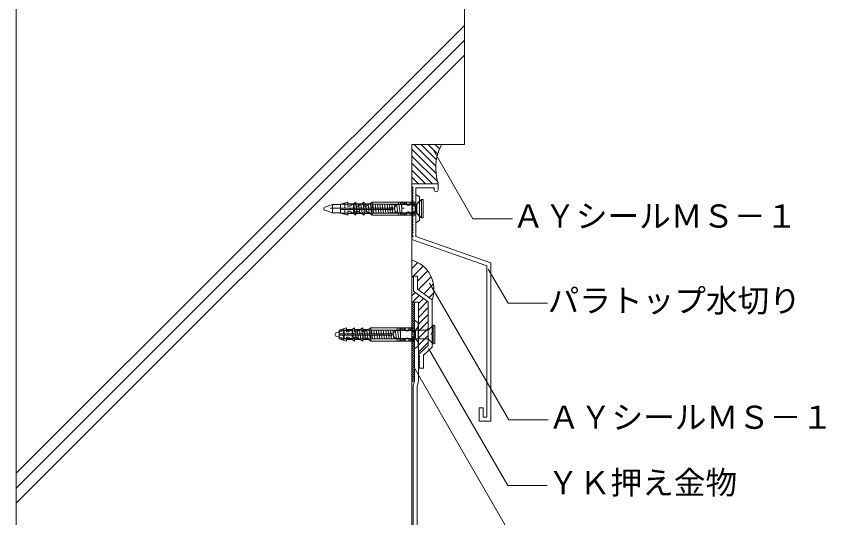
# Model space of a CAD drawing. Units: millimetres on the paper, with parts at other scales. Extents: x -135 to 135, y -94 to 92.
# Drawn here: x -34.9 to 67.4, y -24.1 to 39.4 of the extents above; entities that cross this region are included whole.
import ezdxf
from ezdxf.enums import TextEntityAlignment as Align

# ---------------------------------------------------------------- set-up
doc = ezdxf.new("R2010")
doc.units = ezdxf.units.MM
doc.linetypes.add('DASHED2', pattern=[3, 2, -1])
for name, color, linetype, lineweight in [('1-2_ハッチング', 4, 'Continuous', 9), ('1-4_リベットルーフ', 6, 'Continuous', 18), ('1-6_アンカー類', 4, 'Continuous', 9), ('1-7_設備', 3, 'Continuous', 18), ('1-A_元図・躯体', 7, 'Continuous', 18), ('1-B_その他', 5, 'Continuous', 18), ('1-C_アンカー類②', 4, 'Continuous', 9), ('E-E', 7, 'Continuous', 18)]:
    doc.layers.add(name, color=color, linetype=linetype, lineweight=lineweight)
doc.layers.add('E-0', color=7, linetype='Continuous')
doc.styles.add('ＭＳ ゴシック', font='')
doc.styles.get('ＭＳ ゴシック').set_extended_font_data('MS Gothic')

msp = doc.modelspace()

# ---------------------------------------------------------------- linework, layer by layer
at = {"layer": '1-2_ハッチング'}
for p, q in [((18.184, 19.479), (15.108, 22.555)), ((18.155, 20.393), (15.392, 23.155)), ((18.23, 21.201), (16.276, 23.155)), ((18.411, 21.904), (17.16, 23.155)), ((18.643, 22.556), (18.044, 23.155)), ((18.386, 18.394), (15.108, 21.671)), ((17.741, 18.155), (15.108, 20.788)), ((16.857, 18.155), (15.108, 19.904)), ((15.973, 18.155), (15.108, 19.02)), ((15.108, 7.469), (15.857, 8.218)), ((15.108, 6.291), (16.56, 7.743)), ((15.844, 5.848), (17.091, 7.095)), ((15.931, 4.757), (17.572, 6.398)), ((16.614, 4.261), (17.852, 5.499)), ((15.108, 3.972), (15.551, 4.415)), ((17.296, 3.765), (17.886, 4.354)), ((15.214, 3.194), (16.063, 4.043)), ((15.942, 3.037), (16.575, 3.671)), ((15.942, 2.153), (17.087, 3.299)), ((15.942, 1.269), (17.177, 2.505)), ((15.942, 0.386), (17.177, 1.621)), ((15.942, -0.498), (17.177, 0.737)), ((15.942, -2.266), (17.177, -1.03)), ((15.942, -3.15), (17.177, -1.914))]:
    msp.add_line(p, q, dxfattribs=at)
msp.add_lwpolyline([(15.942, -1.382), (16.479, -0.845), (17.177, -0.147)], dxfattribs=at)
for centre, radius, start, end in [((24.518, 20.11), 6.383, 151.501, 197.83), ((14.067, 4.814), 3.846, 339.822, 74.295)]:
    msp.add_arc(centre, radius, start, end, dxfattribs=at)
at = {"layer": '1-4_リベットルーフ'}
for p, q in [((15.942, 3.194), (15.442, 3.194)), ((15.442, 3.194), (15.442, -6.753)), ((15.942, 3.194), (15.942, -6.82)), ((15.299, -7.365), (15.418, -6.928)), ((15.799, -7.432), (15.918, -6.996)), ((15.275, -7.541), (15.275, -64.582)), ((15.775, -7.608), (15.775, -64.582))]:
    msp.add_line(p, q, dxfattribs=at)
for centre, start, end in [((14.775, -6.753), 344.706, 0), ((15.275, -6.82), 344.706, 0), ((15.942, -7.541), 164.706, 180), ((16.442, -7.608), 164.706, 180)]:
    msp.add_arc(centre, 0.667, start, end, dxfattribs=at)
at = {"layer": '1-6_アンカー類'}
for p, q in [((5.108, 15.534), (6.108, 15.534)), ((12.208, 15.551), (15.639, 15.551)), ((15.708, 14.484), (15.708, 15.551)), ((16.342, 16.184), (15.757, 15.6)), ((16.342, 16.184), (16.342, 13.851)), ((16.542, 16.167), (16.542, 13.868)), ((3.975, 15.102), (3.975, 14.933)), ((3.975, 14.851), (5.108, 14.501)), ((5.108, 14.501), (6.108, 14.501)), ((12.208, 14.484), (15.639, 14.484)), ((16.342, 13.851), (15.757, 14.435)), ((17.811, 0.268), (17.226, -0.317)), ((17.811, 0.268), (17.811, -2.066)), ((18.011, 0.25), (18.011, -2.048)), ((5.444, -0.815), (5.444, -0.983)), ((6.577, -0.382), (7.577, -0.382)), ((13.677, -0.366), (17.108, -0.366)), ((17.177, -1.432), (17.177, -0.366)), ((5.444, -1.066), (6.577, -1.416)), ((6.577, -1.416), (7.577, -1.416)), ((13.677, -1.432), (17.108, -1.432)), ((17.811, -2.066), (17.226, -1.481))]:
    msp.add_line(p, q, dxfattribs=at)
at = {"layer": '1-6_アンカー類', "linetype": 'DASHED2'}
msp.add_line((4.806, 15.072), (14.139, 15.072), dxfattribs=at)
at = {"layer": '1-6_アンカー類'}
for points in [[(3.975, 15.184), (5.108, 15.534), (5.108, 14.501)], [(5.444, -0.732), (6.577, -0.382), (6.577, -1.416)]]:
    msp.add_lwpolyline(points, dxfattribs=at)
for centre, radius, start, end in [((15.639, 15.718), 0.167, 270, 315), ((16.342, 15.018), 1.167, 80.129, 90), ((15.639, 14.318), 0.167, 45, 90), ((16.342, 15.018), 1.167, 270, 279.871), ((17.811, -0.899), 1.167, 80.129, 90), ((17.108, -0.199), 0.167, 270, 315), ((17.108, -1.599), 0.167, 45, 90), ((17.811, -0.899), 1.167, 270, 279.871)]:
    msp.add_arc(centre, radius, start, end, dxfattribs=at)
at = {"layer": '1-7_設備'}
for p, q in [((18.442, 18.155), (15.108, 18.155)), ((15.108, 18.155), (15.108, 17.822)), ((15.275, 17.655), (15.108, 17.822)), ((17.942, 17.655), (15.608, 17.655)), ((15.608, 17.655), (15.608, 15.272)), ((17.942, 17.655), (17.942, 17.405)), ((18.442, 18.155), (18.442, 17.405)), ((15.108, 17.155), (15.275, 17.322)), ((15.275, 16.989), (15.108, 17.155)), ((15.108, 16.489), (15.275, 16.655)), ((15.275, 16.322), (15.108, 16.489)), ((15.108, 15.822), (15.275, 15.988)), ((15.275, 15.655), (15.108, 15.822)), ((15.108, 15.155), (15.275, 15.322)), ((15.275, 14.988), (15.108, 15.155)), ((15.108, 14.488), (15.275, 14.655)), ((15.275, 14.322), (15.108, 14.488)), ((15.475, 15.072), (15.608, 15.272)), ((15.108, 13.822), (15.275, 13.988)), ((15.275, 13.655), (15.108, 13.822)), ((15.108, 13.155), (15.275, 13.322)), ((15.275, 12.988), (15.108, 13.155)), ((15.108, 12.488), (15.275, 12.655)), ((15.275, 12.322), (15.108, 12.488)), ((15.108, 11.822), (15.275, 11.988)), ((15.275, 11.521), (15.108, 11.822)), ((15.608, 11.489), (25.108, 8.155)), ((25.108, 8.155), (25.108, -11.845)), ((15.344, 6.389), (15.344, 4.565)), ((15.744, 6.489), (15.444, 6.489)), ((15.844, 6.389), (15.844, 4.82)), ((17.677, 3.488), (15.844, 4.82)), ((17.677, -0.745), (17.677, 3.488)), ((17.577, -0.845), (17.677, -0.745)), ((17.577, -0.845), (17.677, -0.945)), ((17.677, -0.945), (17.677, -2.502)), ((16.011, -3.392), (17.177, -2.287)), ((16.611, -3.512), (17.677, -2.502)), ((16.011, -3.498), (16.011, -3.392)), ((16.018, -3.524), (16.095, -3.653)), ((16.095, -3.704), (16.026, -3.819)), ((16.026, -3.87), (16.095, -3.985)), ((16.095, -4.037), (16.026, -4.152)), ((16.611, -5.078), (16.611, -3.512)), ((16.026, -4.203), (16.095, -4.318)), ((16.095, -4.37), (16.026, -4.485)), ((16.026, -4.536), (16.095, -4.651)), ((16.095, -4.703), (16.026, -4.818)), ((16.026, -4.87), (16.095, -4.985)), ((16.095, -5.036), (16.055, -5.102)), ((16.098, -5.178), (16.511, -5.178)), ((24.142, -10.178), (24.142, -11.345)), ((25.108, -11.845), (23.642, -11.845)), ((24.608, -11.345), (24.142, -11.345))]:
    msp.add_line(p, q, dxfattribs=at)
for points in [[(15.275, 17.655), (15.108, 17.489), (15.275, 17.322)], [(15.275, 16.989), (15.108, 16.822), (15.275, 16.655)], [(15.275, 16.322), (15.108, 16.155), (15.275, 15.988)], [(15.275, 15.655), (15.108, 15.488), (15.275, 15.322)], [(15.275, 14.988), (15.108, 14.822), (15.275, 14.655)], [(15.475, 15.072), (15.608, 14.872), (15.608, 11.489)], [(15.275, 14.322), (15.108, 14.155), (15.275, 13.988)], [(15.275, 13.655), (15.108, 13.488), (15.275, 13.322)], [(15.275, 12.988), (15.108, 12.822), (15.275, 12.655)], [(15.275, 12.322), (15.108, 12.155), (15.275, 11.988)], [(15.275, 11.521), (15.108, 11.354), (15.108, 11.134)], [(15.108, 11.134), (24.608, 7.801), (24.608, -11.345)], [(17.177, -2.287), (17.177, 3.233), (15.344, 4.565)], [(24.142, -10.178), (23.642, -10.178), (23.642, -11.845)]]:
    msp.add_lwpolyline(points, dxfattribs=at)
for centre, radius, start, end in [((18.192, 17.405), 0.25, 180, 0), ((15.444, 6.389), 0.1, 90, 180), ((15.444, 6.389), 0.1, 90, 180), ((15.744, 6.389), 0.1, 0, 90), ((16.061, -3.498), 0.05, 180, 210.964), ((16.069, -3.845), 0.05, 149.081, 210.964), ((16.052, -3.678), 0.05, 329.081, 30.964), ((16.052, -4.011), 0.05, 329.081, 30.964), ((16.069, -4.178), 0.05, 149.081, 210.964), ((16.069, -4.511), 0.05, 149.081, 210.964), ((16.069, -4.844), 0.05, 149.081, 210.964), ((16.098, -5.128), 0.05, 149.081, 270), ((16.052, -4.344), 0.05, 329.081, 30.964), ((16.052, -4.677), 0.05, 329.081, 30.964), ((16.052, -5.01), 0.05, 329.081, 30.964), ((16.511, -5.078), 0.1, 270, 0)]:
    msp.add_arc(centre, radius, start, end, dxfattribs=at)
at = {"layer": '1-A_元図・躯体'}
for p, q in [((-34.892, 62.766), (-34.892, -64.582)), ((-34.892, -18.459), (21.775, 38.208)), ((-34.892, -20.345), (21.775, 36.322)), ((-34.892, -22.23), (21.775, 34.436))]:
    msp.add_line(p, q, dxfattribs=at)
msp.add_lwpolyline([(21.775, 62.766), (21.775, 23.155), (15.108, 23.155), (15.108, -64.582)], dxfattribs=at)
at = {"layer": '1-B_その他'}
for p, q in [((15.108, 3.194), (15.108, -6.806)), ((15.108, 3.074), (15.442, 2.741)), ((15.284, 3.194), (15.442, 3.036)), ((15.108, 2.78), (15.442, 2.446)), ((15.108, 2.485), (15.442, 2.152)), ((15.108, 2.19), (15.442, 1.857)), ((15.108, 1.896), (15.442, 1.562)), ((15.108, 1.601), (15.442, 1.268)), ((15.108, 1.307), (15.442, 0.973)), ((15.108, 1.012), (15.442, 0.679)), ((15.108, 0.717), (15.442, 0.384)), ((15.108, 0.423), (15.442, 0.089)), ((15.108, 0.128), (15.442, -0.205)), ((15.108, -0.167), (15.442, -0.5)), ((15.108, -0.461), (15.442, -0.795)), ((15.108, -0.756), (15.442, -1.089)), ((15.108, -1.051), (15.442, -1.384)), ((15.108, -1.345), (15.442, -1.678)), ((15.108, -1.64), (15.442, -1.973)), ((15.108, -1.934), (15.442, -2.268)), ((15.108, -2.229), (15.442, -2.562)), ((15.108, -2.524), (15.442, -2.857)), ((15.108, -2.818), (15.442, -3.152)), ((15.108, -3.113), (15.442, -3.446)), ((15.108, -3.408), (15.442, -3.741)), ((15.108, -3.702), (15.442, -4.036)), ((15.108, -3.997), (15.442, -4.33)), ((15.108, -4.291), (15.442, -4.625)), ((15.108, -4.586), (15.442, -4.919)), ((15.108, -4.881), (15.442, -5.214)), ((15.108, -5.175), (15.442, -5.509)), ((15.108, -5.47), (15.442, -5.803)), ((15.108, -5.765), (15.442, -6.098)), ((15.108, -6.059), (15.442, -6.393)), ((15.108, -6.354), (15.442, -6.687)), ((15.108, -6.648), (15.266, -6.806))]:
    msp.add_line(p, q, dxfattribs=at)
msp.add_lwpolyline([(15.108, 3.194), (15.108, -6.806), (15.442, -6.806), (15.442, 3.194)], close=True, dxfattribs=at)
at = {"layer": '1-C_アンカー類②'}
for p, q in [((15.608, 16.818), (16.075, 16.501)), ((15.608, 16.818), (15.608, 13.218)), ((16.075, 16.501), (16.075, 13.534)), ((15.742, 15.584), (6.108, 15.584)), ((6.108, 15.353), (6.108, 15.102)), ((6.108, 15.102), (6.108, 15.353)), ((6.635, 15.735), (6.635, 15.102)), ((7.036, 15.85), (7.035, 15.85)), ((7.036, 15.85), (7.035, 15.85)), ((7.036, 15.85), (7.036, 15.353)), ((7.524, 15.643), (7.036, 15.643)), ((7.733, 15.643), (7.036, 15.643)), ((7.295, 15.353), (7.036, 15.353)), ((8.047, 15.85), (7.295, 15.353)), ((7.744, 15.572), (7.777, 15.576)), ((7.744, 15.572), (7.744, 14.471)), ((7.777, 15.576), (7.926, 14.451)), ((7.782, 15.543), (8.077, 15.576)), ((8.047, 15.85), (8.047, 15.85)), ((8.047, 15.85), (8.047, 15.85)), ((8.047, 15.85), (8.047, 15.353)), ((8.535, 15.643), (8.047, 15.643)), ((8.757, 15.643), (8.047, 15.643)), ((8.307, 15.353), (8.047, 15.353)), ((8.077, 15.576), (8.226, 14.451)), ((8.082, 15.543), (8.377, 15.576)), ((9.08, 15.85), (8.307, 15.353)), ((8.377, 15.576), (8.527, 14.443)), ((8.382, 15.543), (8.677, 15.576)), ((8.677, 15.576), (8.827, 14.443)), ((8.682, 15.543), (8.977, 15.576)), ((8.977, 15.576), (9.127, 14.443)), ((8.982, 15.543), (9.277, 15.576)), ((9.08, 15.85), (9.08, 15.85)), ((9.08, 15.85), (9.08, 15.85)), ((9.08, 15.85), (9.08, 15.353)), ((9.568, 15.643), (9.08, 15.643)), ((9.79, 15.643), (9.08, 15.643)), ((9.34, 15.353), (9.08, 15.353)), ((9.282, 15.543), (9.577, 15.576)), ((10.113, 15.85), (9.34, 15.353)), ((9.582, 15.543), (9.844, 15.572)), ((9.844, 15.572), (9.877, 15.576)), ((9.882, 15.543), (10.177, 15.576)), ((10.113, 15.85), (10.113, 15.85)), ((10.113, 15.85), (13.675, 15.85)), ((10.113, 15.85), (10.113, 15.102)), ((10.182, 15.543), (10.477, 15.576)), ((10.777, 15.576), (10.482, 15.543)), ((10.777, 15.576), (10.926, 14.451)), ((10.782, 15.543), (11.077, 15.576)), ((11.077, 15.576), (11.226, 14.451)), ((11.082, 15.543), (11.377, 15.576)), ((11.146, 15.85), (11.146, 15.85)), ((11.377, 15.576), (11.526, 14.451)), ((11.677, 15.576), (11.382, 15.543)), ((11.677, 15.576), (11.826, 14.451)), ((11.977, 15.576), (11.682, 15.543)), ((11.977, 15.576), (12.126, 14.451)), ((11.982, 15.543), (12.277, 15.576)), ((12.277, 15.576), (12.426, 14.451)), ((12.282, 15.543), (12.577, 15.576)), ((12.577, 15.576), (12.726, 14.451)), ((12.877, 15.576), (12.582, 15.543)), ((12.877, 15.576), (13.026, 14.451)), ((13.177, 15.576), (12.882, 15.543)), ((13.177, 15.576), (13.326, 14.451)), ((13.477, 15.576), (13.182, 15.543)), ((13.442, 15.543), (13.442, 15.85)), ((14.442, 15.543), (13.442, 15.543)), ((13.477, 15.576), (13.626, 14.451)), ((13.777, 15.576), (13.482, 15.543)), ((13.675, 15.543), (13.675, 15.85)), ((14.442, 15.85), (13.675, 15.85)), ((13.777, 15.576), (13.844, 15.072)), ((13.842, 15.543), (13.842, 15.85)), ((14.008, 15.543), (14.008, 15.85)), ((14.175, 15.543), (14.175, 15.85)), ((14.342, 15.543), (14.342, 15.85)), ((14.442, 15.85), (14.442, 15.543)), ((14.442, 15.85), (14.442, 15.543)), ((14.442, 15.85), (15.608, 15.85)), ((14.908, 15.85), (14.908, 15.543)), ((15.083, 15.543), (14.908, 15.543)), ((15.075, 15.543), (15.075, 15.85)), ((15.242, 15.518), (15.242, 15.85)), ((15.408, 15.43), (15.408, 15.85)), ((16.075, 16.001), (15.742, 15.584)), ((15.742, 15.584), (15.742, 14.451)), ((6.108, 15.102), (12.464, 15.102)), ((6.108, 15.018), (6.108, 15.102)), ((6.108, 15.018), (6.108, 14.933)), ((6.108, 14.933), (6.108, 14.682)), ((6.108, 14.682), (6.108, 14.933)), ((6.108, 14.933), (12.464, 14.933)), ((6.108, 14.451), (6.108, 14.682)), ((7.035, 14.185), (6.108, 14.451)), ((15.742, 14.451), (6.108, 14.451)), ((6.635, 14.933), (6.635, 14.3)), ((7.036, 14.682), (7.295, 14.682)), ((7.036, 14.185), (7.036, 14.682)), ((7.733, 14.393), (7.036, 14.393)), ((7.183, 15.102), (7.183, 14.933)), ((8.047, 14.185), (7.295, 14.682)), ((7.352, 15.102), (7.352, 14.933)), ((7.926, 14.451), (7.744, 14.471)), ((8.226, 14.451), (7.922, 14.484)), ((8.047, 14.682), (8.307, 14.682)), ((8.047, 14.185), (8.047, 14.682)), ((8.757, 14.393), (8.047, 14.393)), ((8.526, 14.451), (8.222, 14.484)), ((9.08, 14.185), (8.307, 14.682)), ((8.826, 14.451), (8.522, 14.484)), ((9.126, 14.451), (8.822, 14.484)), ((9.08, 14.682), (9.34, 14.682)), ((9.08, 14.185), (9.08, 14.682)), ((9.79, 14.393), (9.08, 14.393)), ((10.113, 14.185), (9.34, 14.682)), ((10.113, 14.543), (10.113, 14.933)), ((10.113, 14.185), (10.113, 14.543)), ((10.622, 14.484), (10.926, 14.451)), ((10.922, 14.484), (11.226, 14.451)), ((11.222, 14.484), (11.526, 14.451)), ((11.522, 14.484), (11.826, 14.451)), ((11.822, 14.484), (12.126, 14.451)), ((12.122, 14.484), (12.426, 14.451)), ((12.422, 14.484), (12.726, 14.451)), ((12.722, 14.484), (13.026, 14.451)), ((13.022, 14.484), (13.326, 14.451)), ((13.322, 14.484), (13.626, 14.451)), ((13.442, 14.493), (14.442, 14.493)), ((13.442, 14.185), (13.442, 14.493)), ((13.622, 14.484), (13.844, 14.46)), ((13.675, 14.185), (13.675, 14.493)), ((13.842, 14.185), (13.842, 14.493)), ((14.008, 14.185), (14.008, 14.493)), ((14.175, 14.185), (14.175, 14.493)), ((14.342, 14.185), (14.342, 14.493)), ((14.442, 14.493), (14.442, 14.185)), ((14.442, 14.493), (14.442, 14.185)), ((14.908, 14.493), (15.083, 14.493)), ((14.908, 14.493), (14.908, 14.185)), ((15.075, 14.185), (15.075, 14.493)), ((15.242, 14.185), (15.242, 14.517)), ((15.408, 14.185), (15.408, 14.605)), ((15.742, 14.451), (16.075, 14.034)), ((7.036, 14.185), (7.035, 14.185)), ((8.047, 14.185), (8.047, 14.185)), ((9.08, 14.185), (9.08, 14.185)), ((10.113, 14.185), (10.113, 14.185)), ((10.113, 14.185), (13.675, 14.185)), ((11.146, 14.185), (11.146, 14.185)), ((14.442, 14.185), (13.675, 14.185)), ((14.442, 14.185), (15.608, 14.185)), ((15.608, 13.218), (16.075, 13.534)), ((15.442, 0.901), (15.908, 0.584)), ((15.442, 0.901), (15.442, -2.699)), ((15.908, 0.084), (15.575, -0.332)), ((15.908, 0.584), (15.908, -2.382)), ((15.575, -0.332), (5.942, -0.332)), ((5.942, -0.564), (5.942, -0.815)), ((5.942, -0.815), (5.942, -0.564)), ((5.942, -0.815), (12.298, -0.815)), ((5.942, -0.899), (5.942, -0.815)), ((5.942, -0.899), (5.942, -0.983)), ((5.942, -0.983), (5.942, -1.235)), ((5.942, -1.235), (5.942, -0.983)), ((5.942, -0.983), (12.298, -0.983)), ((6.469, -0.181), (6.469, -0.815)), ((6.469, -0.983), (6.469, -1.617)), ((6.869, -0.066), (6.869, -0.067)), ((6.869, -0.066), (6.869, -0.067)), ((6.869, -0.066), (6.869, -0.564)), ((7.357, -0.274), (6.869, -0.274)), ((7.567, -0.274), (6.869, -0.274)), ((7.129, -0.564), (6.869, -0.564)), ((7.017, -0.815), (7.017, -0.983)), ((7.881, -0.066), (7.129, -0.564)), ((7.185, -0.815), (7.185, -0.983)), ((7.577, -0.345), (7.611, -0.341)), ((7.577, -0.345), (7.577, -1.446)), ((7.611, -0.341), (7.759, -1.466)), ((7.615, -0.374), (7.911, -0.341)), ((7.881, -0.066), (7.88, -0.067)), ((7.881, -0.066), (7.88, -0.067)), ((7.881, -0.066), (7.881, -0.564)), ((8.369, -0.274), (7.881, -0.274)), ((8.591, -0.274), (7.881, -0.274)), ((8.141, -0.564), (7.881, -0.564)), ((7.911, -0.341), (8.059, -1.466)), ((7.915, -0.374), (8.211, -0.341)), ((8.914, -0.066), (8.141, -0.564)), ((8.211, -0.341), (8.361, -1.474)), ((8.215, -0.374), (8.511, -0.341)), ((8.511, -0.341), (8.661, -1.474)), ((8.515, -0.374), (8.811, -0.341)), ((8.811, -0.341), (8.961, -1.474)), ((8.815, -0.374), (9.111, -0.341)), ((8.914, -0.066), (8.913, -0.067)), ((8.914, -0.066), (8.913, -0.067)), ((8.914, -0.066), (8.914, -0.564)), ((9.402, -0.274), (8.914, -0.274)), ((9.623, -0.274), (8.914, -0.274)), ((9.174, -0.564), (8.914, -0.564)), ((9.115, -0.374), (9.411, -0.341)), ((9.946, -0.067), (9.174, -0.564)), ((9.415, -0.374), (9.677, -0.345)), ((9.677, -0.345), (9.711, -0.341)), ((9.715, -0.374), (10.011, -0.341)), ((9.947, -0.066), (9.946, -0.067)), ((9.947, -0.066), (13.508, -0.066)), ((9.947, -0.066), (9.947, -0.815)), ((9.947, -1.374), (9.947, -0.983)), ((10.015, -0.374), (10.311, -0.341)), ((10.611, -0.341), (10.315, -0.374)), ((10.611, -0.341), (10.759, -1.466)), ((10.615, -0.374), (10.911, -0.341)), ((10.911, -0.341), (11.059, -1.466)), ((10.915, -0.374), (11.211, -0.341)), ((10.98, -0.066), (10.979, -0.067)), ((11.211, -0.341), (11.359, -1.466)), ((11.511, -0.341), (11.215, -0.374)), ((11.511, -0.341), (11.659, -1.466)), ((11.811, -0.341), (11.515, -0.374)), ((11.811, -0.341), (11.959, -1.466)), ((11.815, -0.374), (12.111, -0.341)), ((12.111, -0.341), (12.259, -1.466)), ((12.115, -0.374), (12.411, -0.341)), ((12.411, -0.341), (12.559, -1.466)), ((12.711, -0.341), (12.415, -0.374)), ((12.711, -0.341), (12.859, -1.466)), ((13.011, -0.341), (12.715, -0.374)), ((13.011, -0.341), (13.159, -1.466)), ((13.311, -0.341), (13.015, -0.374)), ((13.275, -0.374), (13.275, -0.066)), ((14.275, -0.374), (13.275, -0.374)), ((13.311, -0.341), (13.459, -1.466)), ((13.611, -0.341), (13.315, -0.374)), ((13.508, -0.374), (13.508, -0.066)), ((14.275, -0.066), (13.508, -0.066)), ((13.611, -0.341), (13.677, -0.844)), ((13.675, -0.374), (13.675, -0.066)), ((13.842, -0.374), (13.842, -0.066)), ((14.008, -0.374), (14.008, -0.066)), ((14.175, -0.374), (14.175, -0.066)), ((14.275, -0.066), (14.275, -0.374)), ((14.275, -0.066), (14.275, -0.374)), ((14.275, -0.066), (15.442, -0.066)), ((14.742, -0.066), (14.742, -0.374)), ((14.917, -0.374), (14.742, -0.374)), ((14.908, -0.374), (14.908, -0.066)), ((15.075, -0.399), (15.075, -0.066)), ((15.242, -0.487), (15.242, -0.066)), ((15.575, -0.332), (15.575, -1.466)), ((5.942, -1.466), (5.942, -1.235)), ((6.869, -1.732), (5.942, -1.466)), ((15.575, -1.466), (5.942, -1.466)), ((6.869, -1.235), (7.129, -1.235)), ((6.869, -1.732), (6.869, -1.235)), ((7.567, -1.524), (6.869, -1.524)), ((6.869, -1.732), (6.869, -1.732)), ((7.88, -1.732), (7.129, -1.235)), ((7.759, -1.466), (7.577, -1.446)), ((8.059, -1.466), (7.755, -1.432)), ((7.881, -1.732), (7.88, -1.732)), ((7.881, -1.235), (8.141, -1.235)), ((7.881, -1.732), (7.881, -1.235)), ((8.591, -1.524), (7.881, -1.524)), ((8.359, -1.466), (8.055, -1.432)), ((8.914, -1.732), (8.141, -1.235)), ((8.659, -1.466), (8.355, -1.432)), ((8.959, -1.466), (8.655, -1.432)), ((8.914, -1.732), (8.913, -1.732)), ((8.914, -1.235), (9.174, -1.235)), ((8.914, -1.732), (8.914, -1.235)), ((9.623, -1.524), (8.914, -1.524)), ((9.946, -1.732), (9.174, -1.235)), ((9.947, -1.732), (9.946, -1.732)), ((9.947, -1.732), (9.947, -1.374)), ((9.947, -1.732), (13.508, -1.732)), ((10.455, -1.432), (10.759, -1.466)), ((10.755, -1.432), (11.059, -1.466)), ((10.98, -1.732), (10.979, -1.732)), ((11.055, -1.432), (11.359, -1.466)), ((11.355, -1.432), (11.659, -1.466)), ((11.655, -1.432), (11.959, -1.466)), ((11.955, -1.432), (12.259, -1.466)), ((12.255, -1.432), (12.559, -1.466)), ((12.555, -1.432), (12.859, -1.466)), ((12.855, -1.432), (13.159, -1.466)), ((13.155, -1.432), (13.459, -1.466)), ((13.275, -1.424), (14.275, -1.424)), ((13.275, -1.732), (13.275, -1.424)), ((13.455, -1.432), (13.677, -1.457)), ((13.508, -1.732), (13.508, -1.424)), ((14.275, -1.732), (13.508, -1.732)), ((13.675, -1.732), (13.675, -1.424)), ((13.842, -1.732), (13.842, -1.424)), ((14.008, -1.732), (14.008, -1.424)), ((14.175, -1.732), (14.175, -1.424)), ((14.275, -1.424), (14.275, -1.732)), ((14.275, -1.424), (14.275, -1.732)), ((14.275, -1.732), (15.442, -1.732)), ((14.742, -1.424), (14.917, -1.424)), ((14.742, -1.424), (14.742, -1.732)), ((14.908, -1.732), (14.908, -1.424)), ((15.075, -1.732), (15.075, -1.4)), ((15.242, -1.732), (15.242, -1.311)), ((15.575, -1.466), (15.908, -1.882)), ((15.442, -2.699), (15.908, -2.382))]:
    msp.add_line(p, q, dxfattribs=at)
for points in [[(7.036, 15.85), (6.108, 15.584), (6.108, 15.353)], [(9.277, 15.576), (9.426, 14.451), (9.122, 14.484)], [(9.577, 15.576), (9.726, 14.451), (9.422, 14.484)], [(9.877, 15.576), (10.026, 14.451), (9.843, 14.471), (9.722, 14.484)], [(10.177, 15.576), (10.326, 14.451), (10.022, 14.484)], [(10.477, 15.576), (10.626, 14.451), (10.322, 14.484)], [(13.778, 15.567), (13.844, 15.576), (13.844, 14.46)], [(6.869, -0.066), (5.942, -0.332), (5.942, -0.564)], [(9.111, -0.341), (9.259, -1.466), (8.955, -1.432)], [(9.411, -0.341), (9.559, -1.466), (9.255, -1.432)], [(9.711, -0.341), (9.859, -1.466), (9.676, -1.446), (9.555, -1.432)], [(10.011, -0.341), (10.159, -1.466), (9.855, -1.432)], [(10.311, -0.341), (10.459, -1.466), (10.155, -1.432)], [(13.612, -0.35), (13.677, -0.341), (13.677, -1.457)]]:
    msp.add_lwpolyline(points, dxfattribs=at)
for centre, radius, start, end in [((13.442, 15.018), 0.525, 90, 270), ((14.675, 15.74), 0.305, 220.19, 319.81), ((15.083, 15.018), 0.525, 270, 90), ((12.608, 15.018), 0.167, 210.391, 149.609), ((14.675, 14.295), 0.305, 40.19, 139.81), ((12.442, -0.899), 0.167, 210.391, 149.609), ((13.275, -0.899), 0.525, 90, 270), ((14.508, -0.177), 0.305, 220.19, 319.81), ((14.917, -0.899), 0.525, 270, 90), ((14.508, -1.621), 0.305, 40.19, 139.81)]:
    msp.add_arc(centre, radius, start, end, dxfattribs=at)
at = {"layer": 'E-E'}
for p, q in [((17.845, 22.4), (22.845, 13.74)), ((22.845, 13.74), (27.845, 13.74)), ((27.28, 3.045), (24.78, 7.375)), ((27.355, -11.713), (17.355, 5.608)), ((27.28, 3.045), (32.28, 3.045)), ((27.231, -19.991), (17.231, -2.671)), ((30.366, -30.988), (15.366, -5.007)), ((27.355, -11.713), (32.355, -11.713)), ((27.231, -19.991), (32.231, -19.991))]:
    msp.add_line(p, q, dxfattribs=at)

# ---------------------------------------------------------------- texts
at = {"layer": 'E-0', "style": 'ＭＳ ゴシック'}
for s, p in [('ＡＹシールＭＳ－１', (27.845, 11.74)), ('パラトップ水切り', (32.28, 1.045)), ('ＡＹシールＭＳ－１', (32.355, -13.713)), ('ＹＫ押え金物', (32.231, -21.991))]:
    msp.add_text(s, height=2.933, dxfattribs=at).set_placement(p, align=Align.BOTTOM_LEFT)

doc.saveas('drawing.dxf')
